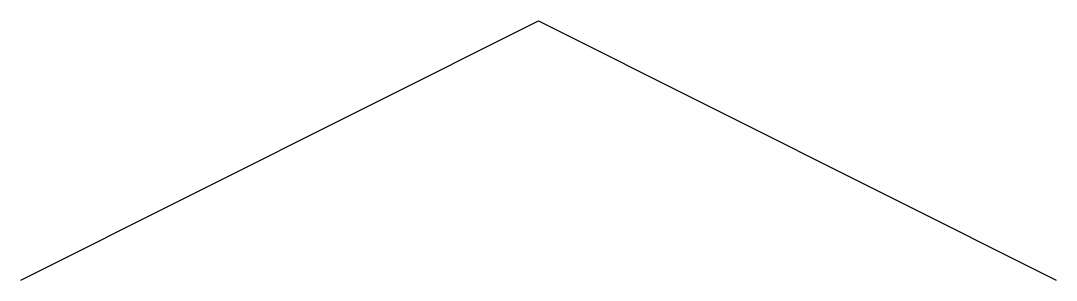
# Model space of a CAD drawing. Units: millimetres at full size, sheet at 1:100. Extents: x -15551 to -3306, y 2633 to 5694.
import ezdxf

# ---------------------------------------------------------------- set-up
doc = ezdxf.new("R2010")
doc.units = ezdxf.units.MM
doc.header["$LTSCALE"] = 100
doc.layers.add('0-0', color=7, linetype='Continuous')

msp = doc.modelspace()

# ---------------------------------------------------------------- linework, layer by layer
at = {"layer": '0-0'}
msp.add_lwpolyline([(-15551, 2632.7), (-9428.6, 5693.9), (-3306.1, 2632.7)], dxfattribs=at)
for points in [[(-15551, 2632.7), (-9428.6, 5693.9), (-9428.6, 5693.9)], [(-9428.6, 5693.9), (-3306.1, 2632.7), (-3306.1, 2632.7)]]:
    msp.add_solid(points, dxfattribs=at)

doc.saveas('drawing.dxf')
